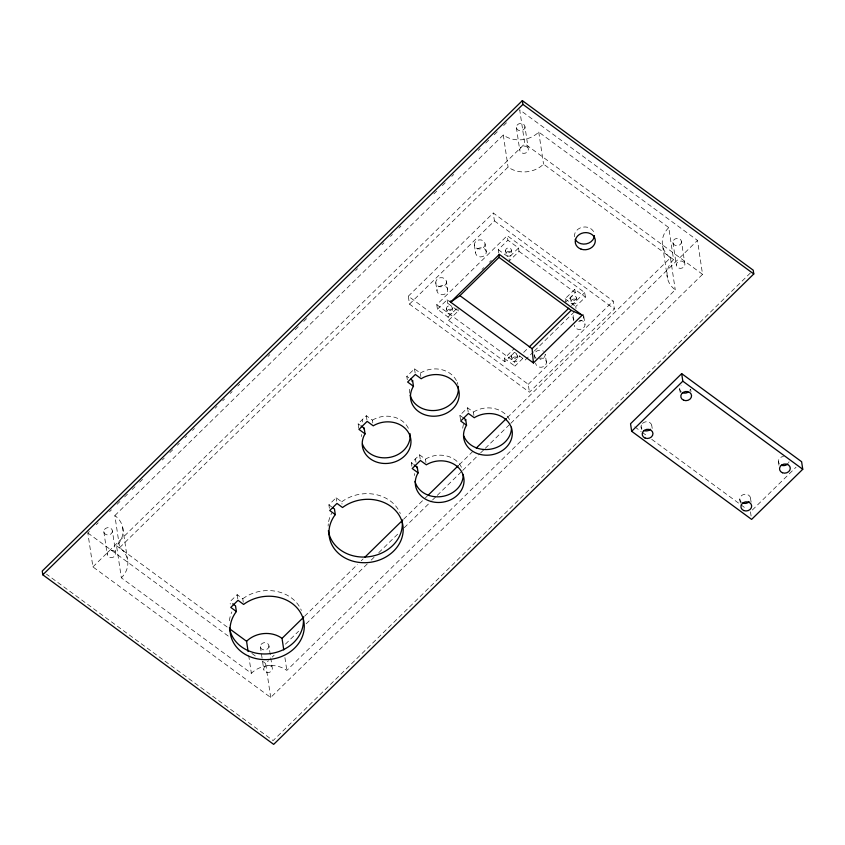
<?xml version="1.0" encoding="UTF-8"?>
<svg xmlns="http://www.w3.org/2000/svg" width="845" height="845" viewBox="0 0 845 845"><rect width="100%" height="100%" fill="white"/><g stroke="black" fill="none" stroke-linecap="round" stroke-linejoin="round"><path stroke-width="0.63" stroke-dasharray="4.22 3.17" d="M702.554 274.34L524.766 143.756L519.696 109.818L697.484 240.402L702.554 274.34L270.706 697.474L92.908 566.889L87.838 532.952L90.668 530.185M96.33 524.639L98.21 522.791M109.523 511.7L111.413 509.852M117.075 504.317L119.895 501.539M124.616 496.923L127.447 494.156M132.158 489.53L134.989 486.762M139.7 482.136L142.53 479.368M162.335 459.965L164.215 458.117M169.877 452.571L172.697 449.804M177.418 445.188L179.298 443.34M184.96 437.794L186.851 435.946M192.502 430.401L194.392 428.552M215.137 408.23L217.017 406.382M222.679 400.836L224.559 398.988M230.22 393.443L232.111 391.605M237.762 386.059L239.653 384.211M267.939 356.495L269.819 354.646M295.285 329.698L299.056 326.001M303.767 321.385L306.598 318.618M355.629 270.569L357.509 268.721M382.024 244.701L383.915 242.853M390.517 236.389L392.397 234.54M398.998 228.076L400.889 226.228M433.886 193.885L436.717 191.118M442.379 185.573L445.209 182.805M451.8 176.33L453.691 174.492M478.207 150.463L480.097 148.614M485.748 143.08L489.519 139.383M494.24 134.756L498.011 131.07M503.662 125.525L506.493 122.747M114.857 515.577L503.293 134.989A25.181 21.357 -8.5 0 0 538.751 132.084L668.775 227.59L673.571 259.637A25.181 21.357 -8.5 0 0 675.25 289.824L286.825 670.412A25.181 21.357 -8.5 0 0 251.366 673.317L121.342 577.822L116.547 545.764A25.181 21.357 -8.5 0 0 114.857 515.577L119.652 547.634A25.181 21.357 -8.5 0 1 121.342 577.822M92.908 566.889L524.766 143.756M119.652 547.634L508.077 167.046A25.181 21.357 -8.5 0 0 543.546 164.141L673.571 259.637M408.315 296.194L493.237 212.993L613.185 301.084L614.368 309.006L529.445 392.217L409.498 304.115L408.315 296.194L528.262 384.295L529.445 392.217M409.498 304.115L494.42 220.904L493.237 212.993M533.47 351.869L525.104 360.076L514.489 352.28L504.835 361.734L448.579 320.413L448.072 317.023L437.457 309.228L436.78 304.696L507.232 235.67L584.719 292.581L585.395 297.113L575.741 306.566L576.079 308.826M437.457 309.228L447.111 299.764L450.29 302.109M498.761 253.046L498.254 249.655L507.908 240.202L507.232 235.67M448.579 320.413L458.233 310.96L447.618 303.165L450.406 300.429M482.02 269.449L483.889 267.622M489.466 262.161L491.325 260.334M448.072 317.023L457.726 307.559L458.233 310.96M518.524 247.997L519.031 251.387L509.377 260.841L508.87 257.45L518.524 247.997L507.908 240.202M358.787 428.278L358.111 423.757L366.318 415.719L372.402 420.176L372.909 423.577M407.301 379.764L406.794 376.374L414.515 368.811L420.345 373.089L420.852 376.49M243.275 602.158L242.768 598.767L237.17 594.658L229.935 601.746L230.273 604.006M329.392 508.246L328.885 504.856L336.12 497.758L341.686 501.845L342.024 504.106M504.835 361.734L504.328 358.343L513.982 348.879M574.78 289.317L575.287 292.708L565.632 302.161L565.125 298.771L574.78 289.317L585.395 297.113M522.844 358.396L514.943 366.138L514.267 361.607L519.907 356.083M523.657 352.407L528.357 347.802M571.569 305.467L584.719 292.581M411.874 466.26L411.367 462.87L419.574 454.832L425.468 459.162L425.975 462.553M460.536 419.88L459.86 415.349L467.581 407.786L473.422 412.075L473.929 415.465M534.399 350.96L575.318 310.865M528.262 384.295L613.185 301.084M304.665 616.195L357.456 564.46M361.227 560.774L363.118 558.925M403.656 519.2L424.401 498.877M425.341 497.958L427.221 496.11M459.279 464.697L473.422 450.839M507.359 417.588L670.465 257.778A25.181 21.357 -8.5 0 1 668.775 227.59M270.706 697.474L265.626 663.536L268.456 660.769M272.227 657.072L274.118 655.224M285.43 644.133L298.634 631.204M306.175 623.811L367.459 563.763M371.24 560.066L374.06 557.288M378.782 552.672L399.527 532.35M404.237 527.724L431.584 500.937M432.524 500.008L436.295 496.311M437.235 495.392L461.75 471.373M462.701 470.443L479.675 453.818M480.615 452.888L484.386 449.202M485.326 448.272L509.841 424.253M510.792 423.334L697.484 240.402M750.392 272.956L273.115 740.6L46.507 574.167M752.335 510.021L796.043 467.2M341.686 501.845L343.714 500.441A37.233 31.571 -8.5 0 1 400.319 513.549M242.768 598.767L244.796 597.362A37.233 31.571 -8.5 0 1 301.401 610.46M420.345 373.089L421.306 372.497A24.463 20.745 -8.5 0 1 456.427 380.62M372.402 420.176L373.057 419.775A24.463 20.745 -8.5 0 1 408.98 429.725M473.422 412.075L474.383 411.473A24.463 20.745 -8.5 0 1 510.306 421.423M425.468 459.162L426.133 458.75A24.463 20.745 -8.5 0 1 462.057 468.7M494.42 220.904L614.368 309.006M519.031 251.387L575.287 292.708M498.254 249.655L508.87 257.45M565.125 298.771L575.741 306.566M634.785 426.873L641.144 431.541M642.211 432.323L647.513 436.221M651.759 439.337L739.861 504.053M740.928 504.824L746.23 508.722M436.78 304.696L514.267 361.607M504.328 358.343L514.943 366.138M406.794 376.374L408.737 377.799M459.86 415.349L462.775 417.493M358.111 423.757L360.139 425.236M411.367 462.87L413.332 464.306M328.885 504.856L331.662 506.894M116.547 545.764L228.604 628.067M87.838 532.952L229.65 637.109M251.873 653.438L257.165 657.326M262.457 661.202L265.626 663.536M778.393 461.465L778.963 465.236M750.54 498.413L751.11 502.183M750.476 511.848L751.226 516.876M739.797 499.289L740.357 503.06M681.514 241.712A4.32 3.665 -8.5 0 1 675.25 245.409A4.32 3.665 -8.5 0 1 674.891 239.072A4.32 3.665 -8.5 0 1 681.514 241.712L684.904 264.337A4.32 3.665 -8.5 0 1 678.63 268.034A4.32 3.665 -8.5 0 1 678.271 261.696A4.32 3.665 -8.5 0 1 684.904 264.337M672.916 242.409L676.306 265.034M690.618 389.344L690.999 391.858M670.465 257.778L675.25 289.824M662.649 246.053L667.434 278.1M679.686 388.964L680.246 392.735M651.833 425.901L652.203 428.415M641.08 426.788L641.461 429.302M583.81 316.484L584.994 324.406A5.397 4.574 -8.5 0 1 579.881 329.423A5.397 4.574 -8.5 0 1 574.251 325.283M576.353 297.852A2.873 2.44 -8.5 0 1 572.171 300.313A2.873 2.44 -8.5 0 1 571.938 296.088A2.873 2.44 -8.5 0 1 576.353 297.852L576.86 301.242A2.873 2.44 -8.5 0 1 572.678 303.704A2.873 2.44 -8.5 0 1 572.445 299.479A2.873 2.44 -8.5 0 1 576.86 301.242M570.618 298.317L571.125 301.707M573.068 317.371L573.575 320.762M538.751 132.084L543.546 164.141M524.956 126.718A4.32 3.665 -8.5 0 1 518.682 130.415A4.32 3.665 -8.5 0 1 518.334 124.078A4.32 3.665 -8.5 0 1 524.956 126.718L528.336 149.343A4.32 3.665 -8.5 0 1 522.073 153.04A4.32 3.665 -8.5 0 1 521.714 146.703A4.32 3.665 -8.5 0 1 528.336 149.343M516.358 127.415L519.738 150.04M546.398 362.23L545.215 354.308A5.397 4.574 -8.5 0 1 540.092 359.326M503.293 134.989L508.077 167.046M534.462 355.185L534.969 358.586M511.341 250.099A2.873 2.44 -8.5 0 1 507.158 252.56A2.873 2.44 -8.5 0 1 506.926 248.335A2.873 2.44 -8.5 0 1 511.341 250.099L511.848 253.489A2.873 2.44 -8.5 0 1 507.665 255.961A2.873 2.44 -8.5 0 1 507.433 251.725A2.873 2.44 -8.5 0 1 511.848 253.489M505.606 250.564L506.113 253.965M517.246 355.766A2.873 2.44 -8.5 0 1 513.063 358.227A2.873 2.44 -8.5 0 1 512.83 354.002A2.873 2.44 -8.5 0 1 517.246 355.766L517.753 359.157A2.873 2.44 -8.5 0 1 513.57 361.628A2.873 2.44 -8.5 0 1 513.337 357.393A2.873 2.44 -8.5 0 1 517.753 359.157M511.51 356.231L512.017 359.632M485.104 243.983A5.397 4.574 -8.5 0 1 477.267 248.61A5.397 4.574 -8.5 0 1 476.823 240.677A5.397 4.574 -8.5 0 1 485.104 243.983L486.287 251.905A5.397 4.574 -8.5 0 1 478.45 256.521A5.397 4.574 -8.5 0 1 478.006 248.599A5.397 4.574 -8.5 0 1 486.287 251.905M474.351 244.86L475.534 252.782M467.581 407.786L468.257 412.307M452.233 308.013A2.873 2.44 -8.5 0 1 448.051 310.474A2.873 2.44 -8.5 0 1 447.818 306.249A2.873 2.44 -8.5 0 1 452.233 308.013L452.74 311.404A2.873 2.44 -8.5 0 1 448.558 313.875A2.873 2.44 -8.5 0 1 448.325 309.65A2.873 2.44 -8.5 0 1 452.74 311.404M446.498 281.808A5.397 4.574 -8.5 0 1 438.661 286.423A5.397 4.574 -8.5 0 1 438.217 278.501A5.397 4.574 -8.5 0 1 446.498 281.808L447.681 289.729A5.397 4.574 -8.5 0 1 439.844 294.345A5.397 4.574 -8.5 0 1 439.4 286.423A5.397 4.574 -8.5 0 1 447.681 289.729M447.111 299.764L447.618 303.165M446.498 308.478L447.005 311.879M435.756 282.684L436.939 290.606M414.515 368.811L415.191 373.332M419.574 454.832L420.25 459.353M415.465 458.846L415.983 462.236M366.318 415.719L366.994 420.24M362.22 419.733L362.558 421.993M336.12 497.758L336.627 501.159M284.913 657.6L286.825 670.412M268.963 645.939A4.32 3.665 -8.5 0 1 262.689 649.636A4.32 3.665 -8.5 0 1 262.341 643.298A4.32 3.665 -8.5 0 1 268.963 645.939L272.343 668.564A4.32 3.665 -8.5 0 1 266.069 672.261A4.32 3.665 -8.5 0 1 265.721 665.923A4.32 3.665 -8.5 0 1 272.343 668.564M260.366 646.636L262.436 660.463M262.615 661.719L263.746 669.261M248.683 655.371L251.366 673.317M237.17 594.658L237.846 599.179M122.673 527.301L127.468 559.358M112.406 530.945A4.32 3.665 -8.5 0 1 106.132 534.642A4.32 3.665 -8.5 0 1 105.773 528.305A4.32 3.665 -8.5 0 1 112.406 530.945L115.786 553.57A4.32 3.665 -8.5 0 1 109.512 557.267A4.32 3.665 -8.5 0 1 109.163 550.929A4.32 3.665 -8.5 0 1 115.786 553.57M103.808 531.642L107.188 554.267M789.029 461.782A5.397 4.574 -8.5 0 1 788.554 462.933M779.248 463.694A5.397 4.574 -8.5 0 1 783.516 456.448M741.551 502.395A5.397 4.574 -8.5 0 1 740.885 496.247A5.397 4.574 -8.5 0 1 748.047 494.853A5.397 4.574 -8.5 0 1 749.948 500.758M642.475 423.419A5.397 4.574 -8.5 0 1 649.52 422.447A5.397 4.574 -8.5 0 1 651.241 428.246M641.925 429.017A5.397 4.574 -8.5 0 1 641.672 424.443M690.312 389.281A5.397 4.574 -8.5 0 1 689.837 390.432M681.44 392.069A5.397 4.574 -8.5 0 1 681.081 385.595M229.375 620.779A37.233 31.571 -8.5 0 1 231.868 611.917M328.135 526.129A37.233 31.571 -8.5 0 1 328.293 523.868M328.631 521.608A37.233 31.571 -8.5 0 1 331.853 512.894M414.494 475.513A24.463 20.745 -8.5 0 1 414.768 473.538M462.754 428.235A24.463 20.745 -8.5 0 1 463.514 424.306M409.783 393.21A24.463 20.745 -8.5 0 1 409.677 389.26M457.229 382.447A24.463 20.745 -8.5 0 1 457.832 384.338M361.428 436.538A24.463 20.745 -8.5 0 1 361.702 434.562M536.216 358.291A5.397 4.574 -8.5 0 1 535.857 351.826A5.397 4.574 -8.5 0 1 543.462 351.203M539.385 358.364A5.397 4.574 -8.5 0 1 546.271 361.438A5.397 4.574 -8.5 0 1 541.751 367.184A5.397 4.574 -8.5 0 1 535.645 363.107M582.965 314.255A5.397 4.574 -8.5 0 1 578.698 321.501M573.913 319.6A5.397 4.574 -8.5 0 1 574.463 314.002M579.374 320.276A5.397 4.574 -8.5 0 1 584.994 324.406M574.442 236.79A10.077 8.545 -8.5 0 1 582.649 227.168A10.077 8.545 -8.5 0 1 594.141 232.945"/><path stroke-width="1.27" d="M450.638 302.14L459.923 295.655L499.004 257.355L499.363 254.387L582.163 315.196L533.427 362.949L450.638 302.14L499.363 254.387M363.815 428.827L364.195 428.214L361.153 425.986M365.04 433.876L364.66 434.488A24.463 20.745 -8.5 0 0 383.704 463.451A24.463 20.745 -8.5 0 0 410.427 437.266A24.463 20.745 -8.5 0 0 373.902 425.426L373.247 425.838L367.163 421.37L358.967 429.408L365.04 433.876L364.195 428.214M412.064 381.549L412.624 380.651L410.681 379.225M413.469 386.313L412.909 387.211A24.463 20.745 -8.5 0 0 431.953 416.173A24.463 20.745 -8.5 0 0 458.677 389.989A24.463 20.745 -8.5 0 0 422.151 378.148L421.19 378.75L415.36 374.462L407.639 382.024L413.469 386.313L412.624 380.651M416.891 467.813L417.272 467.2L414.314 465.035M418.117 472.851L417.736 473.464A24.463 20.745 -8.5 0 0 436.77 502.437A24.463 20.745 -8.5 0 0 463.493 476.253A24.463 20.745 -8.5 0 0 426.978 464.412L426.313 464.813L420.419 460.483L412.212 468.521L418.117 472.851L417.272 467.2M465.141 420.535L465.701 419.638L463.757 418.212M466.546 425.288L465.986 426.186A24.463 20.745 -8.5 0 0 485.019 455.159A24.463 20.745 -8.5 0 0 511.753 428.975A24.463 20.745 -8.5 0 0 475.228 417.134L474.267 417.726L468.426 413.448L460.705 421.011L466.546 425.288L465.701 419.638M236.378 611.516L235.026 613.417A37.233 31.571 -8.5 0 0 261.887 659.491A37.233 31.571 -8.5 0 0 303.239 618.973A37.233 31.571 -8.5 0 0 245.641 603.013L243.613 604.428L238.015 600.309L230.78 607.407L236.378 611.516L235.533 605.854L232.734 603.805M335.296 514.594L333.944 516.496A37.233 31.571 -8.5 0 0 360.804 562.58A37.233 31.571 -8.5 0 0 402.157 522.052A37.233 31.571 -8.5 0 0 344.559 506.092L342.531 507.507L336.965 503.419L329.73 510.507L335.296 514.594L334.451 508.943L332.592 507.581M522.358 100.629L42.25 571.04L42.81 574.811L273.674 744.371L753.782 273.96L753.222 270.189L522.358 100.629L522.918 104.4L753.782 273.96M42.81 574.811L522.918 104.4M529.297 346.883L568.748 308.235M533.427 362.949L532.096 348.668L571.178 310.368L582.163 315.196M229.66 628.849L246.571 641.27A25.181 21.357 -8.5 0 1 282.04 638.366L303.725 617.114M364.998 557.077L402.716 520.129M428.172 495.181L458.339 465.627M476.253 448.072L506.419 418.507M681.683 373.638L630.539 423.746L631.659 431.288L751.606 519.39L802.75 469.271L801.62 461.729L681.683 373.638L682.813 381.179L802.75 469.271M631.659 431.288L682.813 381.179M499.004 257.355L571.178 310.368M459.923 295.655L532.096 348.668M282.04 638.366L283.762 649.9M246.571 641.27L248.103 651.527M787.751 463.947A5.397 4.574 -8.5 0 1 781.308 465.204M749.145 501.772A5.397 4.574 -8.5 0 1 742.702 503.028M650.439 429.271A5.397 4.574 -8.5 0 1 643.996 430.527M687.967 392.26A5.397 4.574 -8.5 0 1 682.591 392.703M303.175 616.987A37.233 31.571 -8.5 0 1 270.727 653.534A37.233 31.571 -8.5 0 1 229.47 627.55M402.093 520.066A37.233 31.571 -8.5 0 1 369.645 556.623A37.233 31.571 -8.5 0 1 328.378 530.628M463.197 474.499A24.463 20.745 -8.5 0 1 441.713 496.543A24.463 20.745 -8.5 0 1 414.99 481.407M511.457 427.221A24.463 20.745 -8.5 0 1 491.114 449.075A24.463 20.745 -8.5 0 1 463.842 436.02M458.222 386.271A24.463 20.745 -8.5 0 1 438.048 410.1A24.463 20.745 -8.5 0 1 410.174 395.143M409.962 433.548A24.463 20.745 -8.5 0 1 390.929 457.134A24.463 20.745 -8.5 0 1 362.516 444.312M594.457 235.607A10.077 8.545 -8.5 0 1 586.208 243.888A10.077 8.545 -8.5 0 1 575.234 239.357M683.721 400.245A5.397 4.574 -8.5 0 0 691.559 395.629A5.397 4.574 -8.5 0 0 683.278 392.323A5.397 4.574 -8.5 0 0 683.721 400.245M645.115 438.069A5.397 4.574 -8.5 0 0 652.953 433.443A5.397 4.574 -8.5 0 0 644.672 430.147A5.397 4.574 -8.5 0 0 645.115 438.069M743.832 510.57A5.397 4.574 -8.5 0 0 751.67 505.954A5.397 4.574 -8.5 0 0 743.389 502.648A5.397 4.574 -8.5 0 0 743.832 510.57M782.428 472.746A5.397 4.574 -8.5 0 0 790.276 468.13A5.397 4.574 -8.5 0 0 781.995 464.824A5.397 4.574 -8.5 0 0 782.428 472.746M581.149 249.169A10.077 8.545 -8.5 0 0 595.26 239.917A10.077 8.545 -8.5 0 0 579.406 234.466A10.077 8.545 -8.5 0 0 581.149 249.169"/></g></svg>
